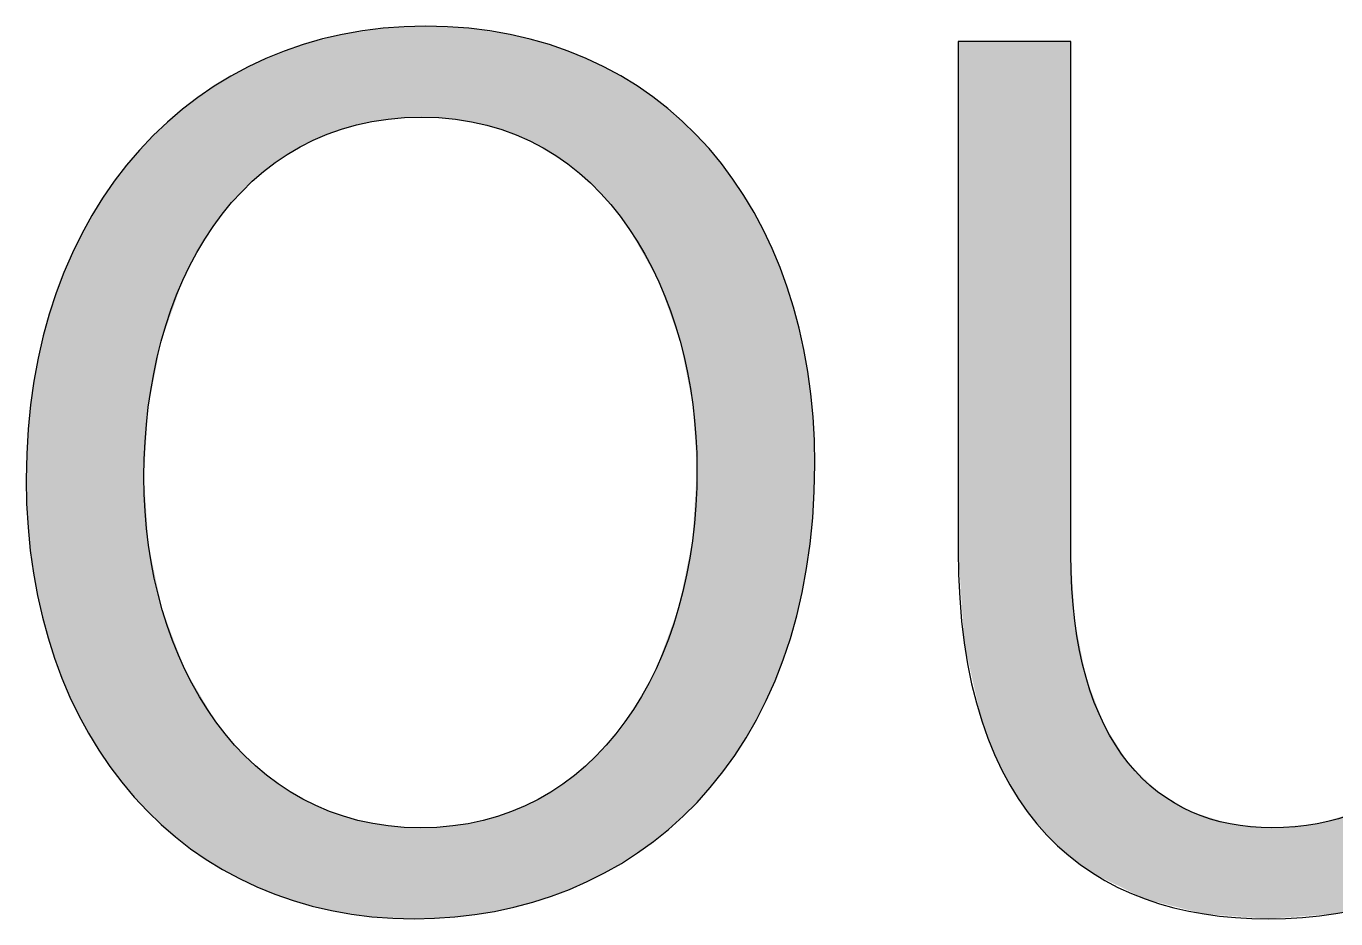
# Model space of a CAD drawing. Extents: x 0 to 360, y -268 to 0.
# Drawn here: x 138.795 to 141.862, y -207.114 to -205.024 of the extents above; entities that cross this region are included whole.
import ezdxf

# ---------------------------------------------------------------- set-up
doc = ezdxf.new("R2010")
doc.units = 0
doc.layers.add('LAYER_1', color=7, linetype='CONTINUOUS')

# ---------------------------------------------------------------- blocks, each defined once
blk = doc.blocks.new('*U159')
at = {"layer": 'LAYER_1', "color": 250}
for points in [[(139.6044, -205.2482), (139.5715, -205.0376), (139.6044, -205.0326)], [(139.6305, -205.2435), (139.6044, -205.0326), (139.6305, -205.0287)], [(139.6421, -205.2414), (139.6305, -205.0287), (139.6421, -205.0281)], [(139.6426, -205.2413), (139.6421, -205.0281), (139.6426, -205.0281)], [(139.7031, -205.2378), (139.6426, -205.0281), (139.7031, -205.0251)], [(139.7181, -205.2369), (139.7031, -205.0251), (139.7181, -205.0244)], [(139.721, -205.2367), (139.7181, -205.0244), (139.721, -205.0243)], [(139.73, -205.2373), (139.721, -205.0243), (139.73, -205.0238)], [(139.721, -205.2367), (139.721, -205.0243), (139.73, -205.2373)], [(139.73, -205.2373), (139.73, -205.0238), (139.7935, -205.2412)], [(139.7935, -205.2412), (139.7935, -205.0269), (139.7986, -205.2415)], [(139.7986, -205.2415), (139.7986, -205.0271), (139.7999, -205.2416)], [(139.7999, -205.2416), (139.7999, -205.0272), (139.8316, -205.2476)], [(139.8316, -205.2476), (139.8316, -205.0287), (139.8647, -205.2539)], [(139.8647, -205.2539), (139.8647, -205.0337), (139.8735, -205.2556)], [(139.8735, -205.2556), (139.8735, -205.035), (139.8915, -205.2615)], [(139.4423, -205.3034), (139.4359, -205.0695), (139.4423, -205.0671)], [(139.4433, -205.303), (139.4423, -205.0671), (139.4433, -205.0668)], [(139.4995, -205.2767), (139.4433, -205.0668), (139.4995, -205.0522)], [(139.5047, -205.2751), (139.4995, -205.0522), (139.5047, -205.0509)], [(139.51, -205.2734), (139.5047, -205.0509), (139.51, -205.0495)], [(139.5348, -205.2655), (139.51, -205.0495), (139.5348, -205.0431)], [(139.5682, -205.2549), (139.5348, -205.0431), (139.5682, -205.0381)], [(139.5715, -205.2543), (139.5682, -205.0381), (139.5715, -205.0376)], [(139.8915, -205.2615), (139.8915, -205.0377), (139.9284, -205.2737)], [(139.9284, -205.2737), (139.9284, -205.0432), (139.9315, -205.2747)], [(139.9315, -205.2747), (139.9315, -205.0439), (139.9419, -205.2781)], [(139.9419, -205.2781), (139.9419, -205.0466), (139.9812, -205.2971)], [(139.9812, -205.2971), (139.9812, -205.0568), (139.9938, -205.3032)], [(139.9938, -205.3032), (139.9938, -205.06), (140.0051, -205.3086)], [(140.0051, -205.3086), (140.0051, -205.0629), (140.0201, -205.3184)], [(140.0201, -205.3184), (140.0201, -205.0668), (140.0516, -205.3389)], [(139.3775, -205.3433), (139.3561, -205.0994), (139.3775, -205.0914)], [(139.3845, -205.3389), (139.3775, -205.0914), (139.3845, -205.0888)], [(139.4199, -205.3165), (139.3845, -205.0888), (139.4199, -205.0755)], [(139.4359, -205.3064), (139.4199, -205.0755), (139.4359, -205.0695)], [(140.0516, -205.3389), (140.0516, -205.0786), (140.0632, -205.3464)], [(140.0632, -205.3464), (140.0632, -205.083), (140.0673, -205.3499)], [(140.0673, -205.3499), (140.0673, -205.0845), (140.1048, -205.3814)], [(139.3241, -205.3871), (139.2828, -205.1362), (139.3241, -205.1155)], [(139.3313, -205.3811), (139.3241, -205.1155), (139.3313, -205.1119)], [(139.3347, -205.3784), (139.3313, -205.1119), (139.3347, -205.1102)], [(139.3561, -205.3608), (139.3347, -205.1102), (139.3561, -205.0994)], [(140.1048, -205.3814), (140.1048, -205.0986), (140.1065, -205.3828)], [(140.1065, -205.3828), (140.1065, -205.0992), (140.116, -205.3908)], [(140.116, -205.3908), (140.116, -205.1041), (140.1493, -205.426)], [(140.1493, -205.426), (140.1493, -205.1209), (140.1533, -205.4302)], [(140.1533, -205.4302), (140.1533, -205.123), (140.1637, -205.4413)], [(140.1637, -205.4413), (140.1637, -205.1283), (140.1873, -205.4721)], [(139.2546, -205.4644), (139.2391, -205.1632), (139.2546, -205.1532)], [(139.2739, -205.4395), (139.2546, -205.1532), (139.2739, -205.1407)], [(139.2758, -205.437), (139.2739, -205.1407), (139.2758, -205.1398)], [(139.2828, -205.4298), (139.2758, -205.1398), (139.2828, -205.1362)], [(140.1873, -205.4721), (140.1873, -205.1402), (140.197, -205.4849)], [(140.197, -205.4849), (140.197, -205.1466), (140.2063, -205.4971)], [(140.2063, -205.4971), (140.2063, -205.1527), (140.2267, -205.5335)], [(139.1969, -205.5498), (139.1946, -205.1923), (139.1969, -205.1904)], [(139.2327, -205.4926), (139.1969, -205.1904), (139.2327, -205.1673)], [(139.2391, -205.4844), (139.2327, -205.1673), (139.2391, -205.1632)], [(140.2267, -205.5335), (140.2267, -205.166), (140.2359, -205.55)], [(140.2359, -205.55), (140.2359, -205.172), (140.2622, -205.5972)], [(140.2622, -205.5972), (140.2622, -205.1893), (140.2698, -205.6107)], [(139.1616, -205.6188), (139.1254, -205.2482), (139.1616, -205.2189)], [(139.1662, -205.6097), (139.1616, -205.2189), (139.1662, -205.2152)], [(139.1798, -205.5828), (139.1662, -205.2152), (139.1798, -205.2042)], [(139.1946, -205.5534), (139.1798, -205.2042), (139.1946, -205.1923)], [(140.2698, -205.6107), (140.2698, -205.1955), (140.2763, -205.6223)], [(140.2763, -205.6223), (140.2763, -205.2009), (140.299, -205.6858)], [(140.299, -205.6858), (140.299, -205.2196), (140.3226, -205.7519)], [(139.1254, -205.7207), (139.1134, -205.2602), (139.1254, -205.2482)], [(140.3226, -205.7519), (140.3226, -205.2391), (140.326, -205.7614)], [(140.326, -205.7614), (140.326, -205.2419), (140.3312, -205.787)], [(140.3312, -205.787), (140.3312, -205.2461), (140.3547, -205.9044)], [(139.1107, -205.7626), (139.0813, -205.2924), (139.1107, -205.263)], [(139.1109, -205.7614), (139.1107, -205.263), (139.1109, -205.2627)], [(139.1134, -205.7544), (139.1109, -205.2627), (139.1134, -205.2602)], [(140.3547, -205.9044), (140.3547, -205.2703), (140.3557, -205.9093)], [(140.3557, -205.9093), (140.3557, -205.2713), (140.3656, -206.0608)], [(139.0704, -206.8519), (139.0599, -205.3138), (139.0704, -205.3033)], [(139.0805, -205.9161), (139.0704, -205.3033), (139.0805, -205.2932)], [(139.0813, -205.9124), (139.0805, -205.2932), (139.0813, -205.2924)], [(139.0476, -206.8287), (139.0008, -205.3869), (139.0476, -205.3291)], [(139.0599, -206.8413), (139.0476, -205.3291), (139.0599, -205.3138)], [(139.0476, -206.8287), (139.0476, -205.3291), (139.0599, -206.8413)], [(139.0599, -206.8413), (139.0599, -205.3138), (139.0704, -206.8519)], [(138.9908, -206.7574), (138.9483, -205.4673), (138.9908, -205.4022)], [(139.0008, -206.77), (138.9908, -205.4022), (139.0008, -205.3869)], [(138.9908, -206.7574), (138.9908, -205.4022), (139.0008, -206.77)], [(139.0008, -206.77), (139.0008, -205.3869), (139.0476, -206.8287)], [(138.9406, -206.6793), (138.9029, -205.5546), (138.9406, -205.4821)], [(138.9483, -206.6913), (138.9406, -205.4821), (138.9483, -205.4673)], [(138.9406, -206.6793), (138.9406, -205.4821), (138.9483, -206.6913)], [(138.9483, -206.6913), (138.9483, -205.4673), (138.9908, -206.7574)], [(138.9029, -206.6057), (138.8972, -205.5685), (138.9029, -205.5546)], [(138.9029, -206.6057), (138.9029, -205.5546), (138.9406, -206.6793)], [(138.8972, -206.5946), (138.8649, -205.6485), (138.8972, -205.5685)], [(138.8972, -206.5946), (138.8972, -205.5685), (138.9029, -206.6057)], [(138.8649, -206.5133), (138.8611, -205.6611), (138.8649, -205.6485)], [(138.8649, -206.5133), (138.8649, -205.6485), (138.8972, -206.5946)], [(138.8611, -206.5038), (138.8347, -205.7488), (138.8611, -205.6611)], [(138.8611, -206.5038), (138.8611, -205.6611), (138.8649, -206.5133)], [(138.8325, -206.4071), (138.8127, -205.8552), (138.8325, -205.7596)], [(138.8347, -206.4146), (138.8325, -205.7596), (138.8347, -205.7488)], [(138.8325, -206.4071), (138.8325, -205.7596), (138.8347, -206.4146)], [(138.8347, -206.4146), (138.8347, -205.7488), (138.8611, -206.5038)], [(138.8116, -206.3048), (138.7992, -205.9673), (138.8116, -205.8638)], [(138.8127, -206.3099), (138.8116, -205.8638), (138.8127, -205.8552)], [(138.8116, -206.3048), (138.8116, -205.8638), (138.8127, -206.3099)], [(138.8127, -206.3099), (138.8127, -205.8552), (138.8325, -206.4071)], [(138.7989, -206.1973), (138.7946, -206.0849), (138.7989, -205.9742)], [(138.7992, -206.1996), (138.7989, -205.9742), (138.7992, -205.9673)], [(138.7989, -206.1973), (138.7989, -205.9742), (138.7992, -206.1996)], [(138.7992, -206.1996), (138.7992, -205.9673), (138.8116, -206.3048)], [(139.0704, -206.8519), (139.0704, -206.0787), (139.0805, -206.8622)], [(140.3656, -206.8412), (140.3557, -206.2134), (140.3656, -206.0608)], [(139.0805, -206.8622), (139.0805, -206.228), (139.0813, -206.8629)], [(140.3547, -206.8514), (140.3312, -206.3439), (140.3547, -206.2286)], [(140.3557, -206.8505), (140.3547, -206.2286), (140.3557, -206.2134)], [(139.0813, -206.8629), (139.0813, -206.2389), (139.1107, -206.8928)], [(140.3312, -206.8738), (140.326, -206.369), (140.3312, -206.3439)], [(139.1107, -206.8928), (139.1107, -206.3777), (139.1109, -206.893)], [(139.1109, -206.893), (139.1109, -206.3788), (139.1134, -206.8951)], [(140.3226, -206.8819), (140.299, -206.4495), (140.3226, -206.3856)], [(140.326, -206.8787), (140.3226, -206.3856), (140.326, -206.369)], [(139.1134, -206.8951), (139.1134, -206.3906), (139.1254, -206.9049)], [(139.1254, -206.9049), (139.1254, -206.4222), (139.1616, -206.9346)], [(140.299, -206.9043), (140.2763, -206.5108), (140.299, -206.4495)], [(139.1616, -206.9346), (139.1616, -206.5177), (139.1662, -206.9384)], [(139.1662, -206.9384), (139.1662, -206.5299), (139.1798, -206.9495)], [(140.2698, -206.9265), (140.2622, -206.5427), (140.2698, -206.5282)], [(140.2763, -206.9216), (140.2698, -206.5282), (140.2763, -206.5108)], [(139.1798, -206.9495), (139.1798, -206.5527), (139.1946, -206.9591)], [(140.2622, -206.9323), (140.2359, -206.593), (140.2622, -206.5427)], [(139.1946, -206.9591), (139.1946, -206.5777), (139.1969, -206.9606)], [(139.1969, -206.9606), (139.1969, -206.5815), (139.2327, -206.984)], [(140.2359, -206.9524), (140.2267, -206.6072), (140.2359, -206.593)], [(140.2267, -206.9594), (140.2063, -206.6385), (140.2267, -206.6072)], [(139.2327, -206.984), (139.2327, -206.6419), (139.2391, -206.9882)], [(139.2391, -206.9882), (139.2391, -206.6528), (139.2546, -206.9983)], [(140.197, -206.9773), (140.1873, -206.665), (140.197, -206.6528)], [(140.2063, -206.9717), (140.197, -206.6528), (140.2063, -206.6385)], [(139.2546, -206.9983), (139.2546, -206.6719), (139.2739, -207.0081)], [(140.1873, -206.9832), (140.1637, -206.6943), (140.1873, -206.665)], [(139.2739, -207.0081), (139.2739, -206.6958), (139.2758, -207.0091)], [(139.2758, -207.0091), (139.2758, -206.6982), (139.2828, -207.0126)], [(139.2828, -207.0126), (139.2828, -206.7068), (139.3241, -207.0336)], [(140.1493, -207.0062), (140.116, -206.7447), (140.1493, -206.7113)], [(140.1533, -207.0038), (140.1493, -206.7113), (140.1533, -206.7073)], [(140.1637, -206.9975), (140.1533, -206.7073), (140.1637, -206.6943)], [(139.3241, -207.0336), (139.3241, -206.748), (139.3313, -207.0372)], [(140.1065, -207.0263), (140.1048, -206.756), (140.1065, -206.7543)], [(140.116, -207.0218), (140.1065, -206.7543), (140.116, -206.7447)], [(139.3313, -207.0372), (139.3313, -206.7553), (139.3347, -207.0389)], [(139.3347, -207.0389), (139.3347, -206.758), (139.3561, -207.047)], [(139.3561, -207.047), (139.3561, -206.775), (139.3775, -207.0551)], [(140.1048, -207.0271), (140.0673, -206.7858), (140.1048, -206.756)], [(139.3775, -207.0551), (139.3775, -206.792), (139.3845, -207.0577)], [(139.3845, -207.0577), (139.3845, -206.7976), (139.4199, -207.0711)], [(140.0516, -207.0502), (140.0201, -206.8178), (140.0516, -206.7983)], [(140.0632, -207.0461), (140.0516, -206.7983), (140.0632, -206.7891)], [(140.0673, -207.0447), (140.0632, -206.7891), (140.0673, -206.7858)], [(139.4199, -207.0711), (139.4199, -206.8196), (139.4359, -207.0753)], [(139.4359, -207.0753), (139.4359, -206.8295), (139.4423, -207.0769)], [(139.4423, -207.0769), (139.4423, -206.8334), (139.4433, -207.0772)], [(139.4433, -207.0772), (139.4433, -206.8338), (139.4995, -207.0918)], [(139.9812, -207.0747), (139.9419, -206.8577), (139.9812, -206.8398)], [(139.9938, -207.0703), (139.9812, -206.8398), (139.9938, -206.834)], [(140.0051, -207.0664), (139.9938, -206.834), (140.0051, -206.827)], [(140.0201, -207.0611), (140.0051, -206.827), (140.0201, -206.8178)], [(139.4995, -207.0918), (139.4995, -206.8598), (139.5047, -207.0931)], [(139.5047, -207.0931), (139.5047, -206.8621), (139.51, -207.0945)], [(139.51, -207.0945), (139.51, -206.8638), (139.5348, -207.0983)], [(139.5348, -207.0983), (139.5348, -206.8717), (139.5682, -207.1033)], [(139.8915, -207.0963), (139.8735, -206.8807), (139.8915, -206.8751)], [(139.9284, -207.0874), (139.8915, -206.8751), (139.9284, -206.8635)], [(139.9315, -207.0867), (139.9284, -206.8635), (139.9315, -206.8625)], [(139.9419, -207.0842), (139.9315, -206.8625), (139.9419, -206.8577)], [(139.5682, -207.1033), (139.5682, -206.8822), (139.5715, -207.1038)], [(139.5715, -207.1038), (139.5715, -206.8832), (139.6044, -207.1088)], [(139.6044, -207.1088), (139.6044, -206.8893), (139.6305, -207.1101)], [(139.6305, -207.1101), (139.6305, -206.8941), (139.6421, -207.1106)], [(139.6421, -207.1106), (139.6421, -206.8962), (139.6426, -207.1107)], [(139.6426, -207.1107), (139.6426, -206.8963), (139.7031, -207.1136)], [(139.721, -207.1128), (139.7181, -206.9007), (139.721, -206.9006)], [(139.73, -207.1124), (139.721, -206.9006), (139.73, -206.9)], [(139.7935, -207.1095), (139.73, -206.9), (139.7935, -206.8963)], [(139.7986, -207.1093), (139.7935, -206.8963), (139.7986, -206.8954)], [(139.7999, -207.1091), (139.7986, -206.8954), (139.7999, -206.8952)], [(139.8316, -207.1047), (139.7999, -206.8952), (139.8316, -206.8894)], [(139.8647, -207.1), (139.8316, -206.8894), (139.8647, -206.8835)], [(139.8735, -207.0988), (139.8647, -206.8835), (139.8735, -206.8807)]]:
    blk.add_solid(points, dxfattribs=at)
at = {"layer": 'LAYER_1', "color": 250, "extrusion": (0, 0, -1)}
for points in [[(-139.6044, -205.2482), (-139.6044, -205.0326), (-139.6305, -205.2435)], [(-139.6305, -205.2435), (-139.6305, -205.0287), (-139.6421, -205.2414)], [(-139.6421, -205.2414), (-139.6421, -205.0281), (-139.6426, -205.2413)], [(-139.6426, -205.2413), (-139.6426, -205.0281), (-139.7031, -205.2378)], [(-139.7031, -205.2378), (-139.7031, -205.0251), (-139.7181, -205.2369)], [(-139.7181, -205.2369), (-139.7181, -205.0244), (-139.721, -205.2367)], [(-139.7935, -205.2412), (-139.73, -205.0238), (-139.7935, -205.0269)], [(-139.7986, -205.2415), (-139.7935, -205.0269), (-139.7986, -205.0271)], [(-139.7999, -205.2416), (-139.7986, -205.0271), (-139.7999, -205.0272)], [(-139.8316, -205.2476), (-139.7999, -205.0272), (-139.8316, -205.0287)], [(-139.8647, -205.2539), (-139.8316, -205.0287), (-139.8647, -205.0337)], [(-139.8735, -205.2556), (-139.8647, -205.0337), (-139.8735, -205.035)], [(-139.8915, -205.2615), (-139.8735, -205.035), (-139.8915, -205.0377)], [(-139.4423, -205.3034), (-139.4423, -205.0671), (-139.4433, -205.303)], [(-139.4433, -205.303), (-139.4433, -205.0668), (-139.4995, -205.2767)], [(-139.4995, -205.2767), (-139.4995, -205.0522), (-139.5047, -205.2751)], [(-139.5047, -205.2751), (-139.5047, -205.0509), (-139.51, -205.2734)], [(-139.51, -205.2734), (-139.51, -205.0495), (-139.5348, -205.2655)], [(-139.5348, -205.2655), (-139.5348, -205.0431), (-139.5682, -205.2549)], [(-139.5682, -205.2549), (-139.5682, -205.0381), (-139.5715, -205.2543)], [(-139.5715, -205.2543), (-139.5715, -205.0376), (-139.6044, -205.2482)], [(-139.9284, -205.2737), (-139.8915, -205.0377), (-139.9284, -205.0432)], [(-139.9315, -205.2747), (-139.9284, -205.0432), (-139.9315, -205.0439)], [(-139.9419, -205.2781), (-139.9315, -205.0439), (-139.9419, -205.0466)], [(-139.9812, -205.2971), (-139.9419, -205.0466), (-139.9812, -205.0568)], [(-139.9938, -205.3032), (-139.9812, -205.0568), (-139.9938, -205.06)], [(-140.0051, -205.3086), (-139.9938, -205.06), (-140.0051, -205.0629)], [(-140.0201, -205.3184), (-140.0051, -205.0629), (-140.0201, -205.0668)], [(-140.0516, -205.3389), (-140.0201, -205.0668), (-140.0516, -205.0786)], [(-139.3775, -205.3433), (-139.3775, -205.0914), (-139.3845, -205.3389)], [(-139.3845, -205.3389), (-139.3845, -205.0888), (-139.4199, -205.3165)], [(-139.4199, -205.3165), (-139.4199, -205.0755), (-139.4359, -205.3064)], [(-139.4359, -205.3064), (-139.4359, -205.0695), (-139.4423, -205.3034)], [(-140.0632, -205.3464), (-140.0516, -205.0786), (-140.0632, -205.083)], [(-140.0673, -205.3499), (-140.0632, -205.083), (-140.0673, -205.0845)], [(-140.1048, -205.3814), (-140.0673, -205.0845), (-140.1048, -205.0986)], [(-139.3241, -205.3871), (-139.3241, -205.1155), (-139.3313, -205.3811)], [(-139.3313, -205.3811), (-139.3313, -205.1119), (-139.3347, -205.3784)], [(-139.3347, -205.3784), (-139.3347, -205.1102), (-139.3561, -205.3608)], [(-139.3561, -205.3608), (-139.3561, -205.0994), (-139.3775, -205.3433)], [(-140.1065, -205.3828), (-140.1048, -205.0986), (-140.1065, -205.0992)], [(-140.116, -205.3908), (-140.1065, -205.0992), (-140.116, -205.1041)], [(-140.1493, -205.426), (-140.116, -205.1041), (-140.1493, -205.1209)], [(-140.1533, -205.4302), (-140.1493, -205.1209), (-140.1533, -205.123)], [(-140.1637, -205.4413), (-140.1533, -205.123), (-140.1637, -205.1283)], [(-140.1873, -205.4721), (-140.1637, -205.1283), (-140.1873, -205.1402)], [(-139.2546, -205.4644), (-139.2546, -205.1532), (-139.2739, -205.4395)], [(-139.2739, -205.4395), (-139.2739, -205.1407), (-139.2758, -205.437)], [(-139.2758, -205.437), (-139.2758, -205.1398), (-139.2828, -205.4298)], [(-139.2828, -205.4298), (-139.2828, -205.1362), (-139.3241, -205.3871)], [(-140.197, -205.4849), (-140.1873, -205.1402), (-140.197, -205.1466)], [(-140.2063, -205.4971), (-140.197, -205.1466), (-140.2063, -205.1527)], [(-140.2267, -205.5335), (-140.2063, -205.1527), (-140.2267, -205.166)], [(-139.1969, -205.5498), (-139.1969, -205.1904), (-139.2327, -205.4926)], [(-139.2327, -205.4926), (-139.2327, -205.1673), (-139.2391, -205.4844)], [(-139.2391, -205.4844), (-139.2391, -205.1632), (-139.2546, -205.4644)], [(-140.2359, -205.55), (-140.2267, -205.166), (-140.2359, -205.172)], [(-140.2622, -205.5972), (-140.2359, -205.172), (-140.2622, -205.1893)], [(-140.2698, -205.6107), (-140.2622, -205.1893), (-140.2698, -205.1955)], [(-139.1616, -205.6188), (-139.1616, -205.2189), (-139.1662, -205.6097)], [(-139.1662, -205.6097), (-139.1662, -205.2152), (-139.1798, -205.5828)], [(-139.1798, -205.5828), (-139.1798, -205.2042), (-139.1946, -205.5534)], [(-139.1946, -205.5534), (-139.1946, -205.1923), (-139.1969, -205.5498)], [(-140.2763, -205.6223), (-140.2698, -205.1955), (-140.2763, -205.2009)], [(-140.299, -205.6858), (-140.2763, -205.2009), (-140.299, -205.2196)], [(-140.3226, -205.7519), (-140.299, -205.2196), (-140.3226, -205.2391)], [(-139.1254, -205.7207), (-139.1254, -205.2482), (-139.1616, -205.6188)], [(-140.326, -205.7614), (-140.3226, -205.2391), (-140.326, -205.2419)], [(-140.3312, -205.787), (-140.326, -205.2419), (-140.3312, -205.2461)], [(-140.3547, -205.9044), (-140.3312, -205.2461), (-140.3547, -205.2703)], [(-139.1107, -205.7626), (-139.1107, -205.263), (-139.1109, -205.7614)], [(-139.1109, -205.7614), (-139.1109, -205.2627), (-139.1134, -205.7544)], [(-139.1134, -205.7544), (-139.1134, -205.2602), (-139.1254, -205.7207)], [(-140.3557, -205.9093), (-140.3547, -205.2703), (-140.3557, -205.2713)], [(-140.3656, -206.0608), (-140.3557, -205.2713), (-140.3656, -205.2814)], [(-140.3656, -206.8412), (-140.3656, -205.2814), (-140.3657, -206.841)], [(-140.3657, -206.841), (-140.3656, -205.2814), (-140.3657, -205.2816)], [(-140.3657, -206.841), (-140.3657, -205.2816), (-140.3938, -206.808)], [(-140.3938, -206.808), (-140.3657, -205.2816), (-140.3938, -205.3104)], [(-139.0704, -206.0787), (-139.0704, -205.3033), (-139.0805, -205.9161)], [(-139.0805, -205.9161), (-139.0805, -205.2932), (-139.0813, -205.9124)], [(-139.0813, -205.9124), (-139.0813, -205.2924), (-139.1107, -205.7626)], [(-140.3938, -206.808), (-140.3938, -205.3104), (-140.4264, -206.7696)], [(-140.4264, -206.7696), (-140.3938, -205.3104), (-140.4264, -205.3518)], [(-140.4264, -206.7696), (-140.4264, -205.3518), (-140.45, -206.7351)], [(-140.45, -206.7351), (-140.4264, -205.3518), (-140.45, -205.3817)], [(-140.45, -206.7351), (-140.45, -205.3817), (-140.4806, -206.6902)], [(-140.4806, -206.6902), (-140.45, -205.3817), (-140.4806, -205.43)], [(-140.4806, -206.6902), (-140.4806, -205.43), (-140.4994, -206.6554)], [(-140.4994, -206.6554), (-140.4806, -205.43), (-140.4994, -205.4598)], [(-140.4994, -206.6554), (-140.4994, -205.4598), (-140.5278, -206.6028)], [(-140.5278, -206.6028), (-140.4994, -205.4598), (-140.5278, -205.5161)], [(-140.5278, -206.6028), (-140.5278, -205.5161), (-140.5419, -206.569)], [(-140.5419, -206.569), (-140.5278, -205.5161), (-140.5419, -205.5442)], [(-140.5419, -206.569), (-140.5419, -205.5442), (-140.5674, -206.5076)], [(-140.5674, -206.5076), (-140.5419, -205.5442), (-140.5674, -205.6097)], [(-140.5674, -206.5076), (-140.5674, -205.6097), (-140.5771, -206.476)], [(-140.5771, -206.476), (-140.5674, -205.6097), (-140.5771, -205.6346)], [(-140.5771, -206.476), (-140.5771, -205.6346), (-140.5991, -206.4045)], [(-140.5991, -206.4045), (-140.5771, -205.6346), (-140.5991, -205.7105)], [(-140.5991, -206.4045), (-140.5991, -205.7105), (-140.605, -206.3767)], [(-140.605, -206.3767), (-140.5991, -205.7105), (-140.605, -205.7306)], [(-140.605, -206.3767), (-140.605, -205.7306), (-140.6224, -206.2936)], [(-140.6224, -206.2936), (-140.605, -205.7306), (-140.6224, -205.8181)], [(-140.6224, -206.2936), (-140.6224, -205.8181), (-140.6251, -206.2708)], [(-140.6251, -206.2708), (-140.6224, -205.8181), (-140.6251, -205.8319)], [(-140.6251, -206.2708), (-140.6251, -205.8319), (-140.6367, -206.1752)], [(-140.6367, -206.1752), (-140.6251, -205.8319), (-140.6367, -205.9319)], [(-140.6367, -206.1752), (-140.6367, -205.9319), (-140.6374, -206.1562)], [(-140.6374, -206.1562), (-140.6367, -205.9319), (-140.6374, -205.9382)], [(-140.6374, -206.1562), (-140.6374, -205.9382), (-140.6415, -206.0491)], [(-139.0805, -206.8622), (-139.0704, -206.0787), (-139.0805, -206.228)], [(-139.0813, -206.8629), (-139.0805, -206.228), (-139.0813, -206.2389)], [(-140.3547, -206.8514), (-140.3547, -206.2286), (-140.3557, -206.8505)], [(-140.3557, -206.8505), (-140.3557, -206.2134), (-140.3656, -206.8412)], [(-139.1107, -206.8928), (-139.0813, -206.2389), (-139.1107, -206.3777)], [(-140.3312, -206.8738), (-140.3312, -206.3439), (-140.3547, -206.8514)], [(-139.1109, -206.893), (-139.1107, -206.3777), (-139.1109, -206.3788)], [(-139.1134, -206.8951), (-139.1109, -206.3788), (-139.1134, -206.3906)], [(-140.3226, -206.8819), (-140.3226, -206.3856), (-140.326, -206.8787)], [(-140.326, -206.8787), (-140.326, -206.369), (-140.3312, -206.8738)], [(-139.1254, -206.9049), (-139.1134, -206.3906), (-139.1254, -206.4222)], [(-139.1616, -206.9346), (-139.1254, -206.4222), (-139.1616, -206.5177)], [(-140.299, -206.9043), (-140.299, -206.4495), (-140.3226, -206.8819)], [(-139.1662, -206.9384), (-139.1616, -206.5177), (-139.1662, -206.5299)], [(-139.1798, -206.9495), (-139.1662, -206.5299), (-139.1798, -206.5527)], [(-140.2698, -206.9265), (-140.2698, -206.5282), (-140.2763, -206.9216)], [(-140.2763, -206.9216), (-140.2763, -206.5108), (-140.299, -206.9043)], [(-139.1946, -206.9591), (-139.1798, -206.5527), (-139.1946, -206.5777)], [(-140.2622, -206.9323), (-140.2622, -206.5427), (-140.2698, -206.9265)], [(-139.1969, -206.9606), (-139.1946, -206.5777), (-139.1969, -206.5815)], [(-139.2327, -206.984), (-139.1969, -206.5815), (-139.2327, -206.6419)], [(-140.2359, -206.9524), (-140.2359, -206.593), (-140.2622, -206.9323)], [(-140.2267, -206.9594), (-140.2267, -206.6072), (-140.2359, -206.9524)], [(-139.2391, -206.9882), (-139.2327, -206.6419), (-139.2391, -206.6528)], [(-139.2546, -206.9983), (-139.2391, -206.6528), (-139.2546, -206.6719)], [(-140.197, -206.9773), (-140.197, -206.6528), (-140.2063, -206.9717)], [(-140.2063, -206.9717), (-140.2063, -206.6385), (-140.2267, -206.9594)], [(-139.2739, -207.0081), (-139.2546, -206.6719), (-139.2739, -206.6958)], [(-140.1873, -206.9832), (-140.1873, -206.665), (-140.197, -206.9773)], [(-139.2758, -207.0091), (-139.2739, -206.6958), (-139.2758, -206.6982)], [(-139.2828, -207.0126), (-139.2758, -206.6982), (-139.2828, -206.7068)], [(-139.3241, -207.0336), (-139.2828, -206.7068), (-139.3241, -206.748)], [(-140.1493, -207.0062), (-140.1493, -206.7113), (-140.1533, -207.0038)], [(-140.1533, -207.0038), (-140.1533, -206.7073), (-140.1637, -206.9975)], [(-140.1637, -206.9975), (-140.1637, -206.6943), (-140.1873, -206.9832)], [(-139.3313, -207.0372), (-139.3241, -206.748), (-139.3313, -206.7553)], [(-140.1065, -207.0263), (-140.1065, -206.7543), (-140.116, -207.0218)], [(-140.116, -207.0218), (-140.116, -206.7447), (-140.1493, -207.0062)], [(-139.3347, -207.0389), (-139.3313, -206.7553), (-139.3347, -206.758)], [(-139.3561, -207.047), (-139.3347, -206.758), (-139.3561, -206.775)], [(-139.3775, -207.0551), (-139.3561, -206.775), (-139.3775, -206.792)], [(-140.1048, -207.0271), (-140.1048, -206.756), (-140.1065, -207.0263)], [(-139.3845, -207.0577), (-139.3775, -206.792), (-139.3845, -206.7976)], [(-139.4199, -207.0711), (-139.3845, -206.7976), (-139.4199, -206.8196)], [(-140.0516, -207.0502), (-140.0516, -206.7983), (-140.0632, -207.0461)], [(-140.0632, -207.0461), (-140.0632, -206.7891), (-140.0673, -207.0447)], [(-140.0673, -207.0447), (-140.0673, -206.7858), (-140.1048, -207.0271)], [(-139.4359, -207.0753), (-139.4199, -206.8196), (-139.4359, -206.8295)], [(-139.4423, -207.0769), (-139.4359, -206.8295), (-139.4423, -206.8334)], [(-139.4433, -207.0772), (-139.4423, -206.8334), (-139.4433, -206.8338)], [(-139.4995, -207.0918), (-139.4433, -206.8338), (-139.4995, -206.8598)], [(-139.9812, -207.0747), (-139.9812, -206.8398), (-139.9938, -207.0703)], [(-139.9938, -207.0703), (-139.9938, -206.834), (-140.0051, -207.0664)], [(-140.0051, -207.0664), (-140.0051, -206.827), (-140.0201, -207.0611)], [(-140.0201, -207.0611), (-140.0201, -206.8178), (-140.0516, -207.0502)], [(-139.5047, -207.0931), (-139.4995, -206.8598), (-139.5047, -206.8621)], [(-139.51, -207.0945), (-139.5047, -206.8621), (-139.51, -206.8638)], [(-139.5348, -207.0983), (-139.51, -206.8638), (-139.5348, -206.8717)], [(-139.5682, -207.1033), (-139.5348, -206.8717), (-139.5682, -206.8822)], [(-139.8915, -207.0963), (-139.8915, -206.8751), (-139.9284, -207.0874)], [(-139.9284, -207.0874), (-139.9284, -206.8635), (-139.9315, -207.0867)], [(-139.9315, -207.0867), (-139.9315, -206.8625), (-139.9419, -207.0842)], [(-139.9419, -207.0842), (-139.9419, -206.8577), (-139.9812, -207.0747)], [(-139.5715, -207.1038), (-139.5682, -206.8822), (-139.5715, -206.8832)], [(-139.6044, -207.1088), (-139.5715, -206.8832), (-139.6044, -206.8893)], [(-139.6305, -207.1101), (-139.6044, -206.8893), (-139.6305, -206.8941)], [(-139.6421, -207.1106), (-139.6305, -206.8941), (-139.6421, -206.8962)], [(-139.6426, -207.1107), (-139.6421, -206.8962), (-139.6426, -206.8963)], [(-139.7031, -207.1136), (-139.6426, -206.8963), (-139.7031, -206.8998)], [(-139.7031, -207.1136), (-139.7031, -206.8998), (-139.7181, -207.1129)], [(-139.7181, -207.1129), (-139.7031, -206.8998), (-139.7181, -206.9007)], [(-139.7181, -207.1129), (-139.7181, -206.9007), (-139.721, -207.1128)], [(-139.721, -207.1128), (-139.721, -206.9006), (-139.73, -207.1124)], [(-139.73, -207.1124), (-139.73, -206.9), (-139.7935, -207.1095)], [(-139.7935, -207.1095), (-139.7935, -206.8963), (-139.7986, -207.1093)], [(-139.7986, -207.1093), (-139.7986, -206.8954), (-139.7999, -207.1091)], [(-139.7999, -207.1091), (-139.7999, -206.8952), (-139.8316, -207.1047)], [(-139.8316, -207.1047), (-139.8316, -206.8894), (-139.8647, -207.1)], [(-139.8647, -207.1), (-139.8647, -206.8835), (-139.8735, -207.0988)], [(-139.8735, -207.0988), (-139.8735, -206.8807), (-139.8915, -207.0963)]]:
    blk.add_solid(points, dxfattribs=at)
blk = doc.blocks.new('*U160')
at = {"layer": 'LAYER_1', "color": 250}
for points in [[(140.9774, -206.2496), (140.9774, -205.0597), (140.9917, -206.4675)], [(140.9917, -206.4675), (140.9917, -205.0597), (141.0326, -206.6503)], [(141.0326, -206.6503), (141.0326, -205.0597), (141.0624, -206.7291)], [(141.0624, -206.7291), (141.0624, -205.0597), (141.098, -206.7997)], [(141.098, -206.7997), (141.098, -205.0597), (141.139, -206.8626)], [(141.139, -206.8626), (141.139, -205.0597), (141.1851, -206.9178)], [(141.1851, -206.9178), (141.1851, -205.0597), (141.2362, -206.9656)], [(141.2362, -206.9656), (141.2362, -205.0597), (141.2413, -206.9694)], [(141.2413, -206.9694), (141.2413, -206.2592), (141.2505, -206.9761)], [(142.2039, -206.9517), (142.1959, -206.3983), (142.2039, -206.2592)], [(141.2505, -206.9761), (141.2505, -206.4158), (141.2769, -206.9955)], [(142.1949, -206.9597), (142.1688, -206.5467), (142.1949, -206.4142)], [(142.1959, -206.9591), (142.1949, -206.4142), (142.1959, -206.3983)], [(141.2769, -206.9955), (141.2769, -206.549), (141.2917, -207.0063)], [(142.1688, -206.9785), (142.1374, -206.6289), (142.1688, -206.5467)], [(141.2917, -207.0063), (141.2917, -206.5877), (141.3191, -207.0198)], [(142.1374, -207.0011), (142.1265, -206.6572), (142.1374, -206.6289)], [(141.3191, -207.0198), (141.3191, -206.6596), (141.3755, -207.0476)], [(142.1265, -207.0064), (142.0693, -206.7464), (142.1265, -206.6572)], [(141.3755, -207.0476), (141.3755, -206.7484), (141.4152, -207.0672)], [(142.0693, -207.0343), (142.0073, -206.806), (142.0693, -206.7464)], [(141.4152, -207.0672), (141.4152, -206.7874), (141.4445, -207.0747)], [(141.9981, -207.0668), (141.9142, -206.8629), (141.9981, -206.8148)], [(142.0073, -207.0645), (141.9981, -206.8148), (142.0073, -206.806)], [(141.4445, -207.0747), (141.4445, -206.8162), (141.5247, -207.0951)], [(141.5247, -207.0951), (141.5247, -206.8637), (141.5532, -207.1023)], [(141.5532, -207.1023), (141.5532, -206.8725), (141.6144, -207.1069)], [(141.9142, -207.0882), (141.8617, -206.8785), (141.9142, -206.8629)], [(141.6144, -207.1069), (141.6144, -206.8916), (141.7032, -207.1136)], [(141.8185, -207.1049), (141.7121, -206.9007), (141.8185, -206.8914)], [(141.8617, -207.1016), (141.8185, -206.8914), (141.8617, -206.8785)]]:
    blk.add_solid(points, dxfattribs=at)
at = {"layer": 'LAYER_1', "color": 250, "extrusion": (0, 0, -1)}
for points in [[(-140.9917, -206.4675), (-140.9774, -205.0597), (-140.9917, -205.0597)], [(-141.0326, -206.6503), (-140.9917, -205.0597), (-141.0326, -205.0597)], [(-141.0624, -206.7291), (-141.0326, -205.0597), (-141.0624, -205.0597)], [(-141.098, -206.7997), (-141.0624, -205.0597), (-141.098, -205.0597)], [(-141.139, -206.8626), (-141.098, -205.0597), (-141.139, -205.0597)], [(-141.1851, -206.9178), (-141.139, -205.0597), (-141.1851, -205.0597)], [(-141.2362, -206.9656), (-141.1851, -205.0597), (-141.2362, -205.0597)], [(-141.2413, -206.9694), (-141.2362, -205.0597), (-141.2413, -205.0597)], [(-142.2039, -206.9517), (-142.2039, -205.0597), (-142.2495, -206.9099)], [(-142.2495, -206.9099), (-142.2039, -205.0597), (-142.2495, -205.0597)], [(-142.2495, -206.9099), (-142.2495, -205.0597), (-142.2981, -206.8535)], [(-142.2981, -206.8535), (-142.2495, -205.0597), (-142.2981, -205.0597)], [(-142.2981, -206.8535), (-142.2981, -205.0597), (-142.3411, -206.7897)], [(-142.3411, -206.7897), (-142.2981, -205.0597), (-142.3411, -205.0597)], [(-142.3411, -206.7897), (-142.3411, -205.0597), (-142.3785, -206.7182)], [(-142.3785, -206.7182), (-142.3411, -205.0597), (-142.3785, -205.0597)], [(-142.3785, -206.7182), (-142.3785, -205.0597), (-142.4097, -206.6389)], [(-142.4097, -206.6389), (-142.3785, -205.0597), (-142.4097, -205.0597)], [(-142.4097, -206.6389), (-142.4097, -205.0597), (-142.4346, -206.5517)], [(-142.4346, -206.5517), (-142.4097, -205.0597), (-142.4346, -205.0597)], [(-142.4346, -206.5517), (-142.4346, -205.0597), (-142.4527, -206.4564)], [(-142.4527, -206.4564), (-142.4346, -205.0597), (-142.4527, -205.0597)], [(-142.4527, -206.4564), (-142.4527, -205.0597), (-142.4676, -206.2406)], [(-142.4676, -206.2406), (-142.4527, -205.0597), (-142.4676, -205.0597)], [(-141.2505, -206.9761), (-141.2413, -206.2592), (-141.2505, -206.4158)], [(-141.2769, -206.9955), (-141.2505, -206.4158), (-141.2769, -206.549)], [(-142.1949, -206.9597), (-142.1949, -206.4142), (-142.1959, -206.9591)], [(-142.1959, -206.9591), (-142.1959, -206.3983), (-142.2039, -206.9517)], [(-141.2917, -207.0063), (-141.2769, -206.549), (-141.2917, -206.5877)], [(-142.1688, -206.9785), (-142.1688, -206.5467), (-142.1949, -206.9597)], [(-141.3191, -207.0198), (-141.2917, -206.5877), (-141.3191, -206.6596)], [(-142.1374, -207.0011), (-142.1374, -206.6289), (-142.1688, -206.9785)], [(-141.3755, -207.0476), (-141.3191, -206.6596), (-141.3755, -206.7484)], [(-142.1265, -207.0064), (-142.1265, -206.6572), (-142.1374, -207.0011)], [(-141.4152, -207.0672), (-141.3755, -206.7484), (-141.4152, -206.7874)], [(-142.0693, -207.0343), (-142.0693, -206.7464), (-142.1265, -207.0064)], [(-141.4445, -207.0747), (-141.4152, -206.7874), (-141.4445, -206.8162)], [(-141.9981, -207.0668), (-141.9981, -206.8148), (-142.0073, -207.0645)], [(-142.0073, -207.0645), (-142.0073, -206.806), (-142.0693, -207.0343)], [(-141.5247, -207.0951), (-141.4445, -206.8162), (-141.5247, -206.8637)], [(-141.5532, -207.1023), (-141.5247, -206.8637), (-141.5532, -206.8725)], [(-141.6144, -207.1069), (-141.5532, -206.8725), (-141.6144, -206.8916)], [(-141.9142, -207.0882), (-141.9142, -206.8629), (-141.9981, -207.0668)], [(-141.7032, -207.1136), (-141.6144, -206.8916), (-141.7032, -206.8999)], [(-141.7032, -207.1136), (-141.7032, -206.8999), (-141.7121, -207.1129)], [(-141.7121, -207.1129), (-141.7032, -206.8999), (-141.7121, -206.9007)], [(-141.7121, -207.1129), (-141.7121, -206.9007), (-141.8185, -207.1049)], [(-141.8185, -207.1049), (-141.8185, -206.8914), (-141.8617, -207.1016)], [(-141.8617, -207.1016), (-141.8617, -206.8785), (-141.9142, -207.0882)]]:
    blk.add_solid(points, dxfattribs=at)
blk = doc.blocks.new('BLOCK_23')
at = {"layer": 'LAYER_1'}
for points, knots in [([(140.6415, -206.0491), (140.6415, -206.7416), (140.2188, -207.1136), (139.7031, -207.1136), (139.1664, -207.1136), (138.7946, -206.6968), (138.7946, -206.0849), (138.7946, -205.4434), (139.1903, -205.0238), (139.73, -205.0238), (140.2848, -205.0238), (140.6415, -205.4462), (140.6415, -206.0491)], [0, 0, 0, 0, 1, 1, 1, 2, 2, 2, 3, 3, 3, 4, 4, 4, 4]), ([(141.2413, -205.0597), (141.2413, -205.0597), (141.2413, -206.2592), (141.2413, -206.2592), (141.2413, -206.7085), (141.4422, -206.9007), (141.7121, -206.9007), (142.0089, -206.9007), (142.2039, -206.703), (142.2039, -206.2592), (142.2039, -206.2592), (142.2039, -205.0597), (142.2039, -205.0597), (142.2039, -205.0597), (142.4676, -205.0597), (142.4676, -205.0597), (142.4676, -205.0597), (142.4676, -206.2406), (142.4676, -206.2406), (142.4676, -206.8614), (142.1409, -207.1136), (141.7032, -207.1136), (141.2894, -207.1136), (140.9774, -206.8794), (140.9774, -206.2496), (140.9774, -206.2496), (140.9774, -205.0597), (140.9774, -205.0597), (140.9774, -205.0597), (141.2413, -205.0597), (141.2413, -205.0597)], [0, 0, 0, 0, 1, 1, 1, 2, 2, 2, 3, 3, 3, 4, 4, 4, 5, 5, 5, 6, 6, 6, 7, 7, 7, 8, 8, 8, 9, 9, 9, 10, 10, 10, 10]), ([(139.0704, -206.0787), (139.0704, -206.5135), (139.3043, -206.9007), (139.7181, -206.9007), (140.1318, -206.9007), (140.3656, -206.5197), (140.3656, -206.0608), (140.3656, -205.6564), (140.1558, -205.2367), (139.721, -205.2367), (139.2862, -205.2367), (139.0704, -205.6384), (139.0704, -206.0787)], [0, 0, 0, 0, 1, 1, 1, 2, 2, 2, 3, 3, 3, 4, 4, 4, 4])]:
    blk.add_open_spline(points, degree=3, knots=knots, dxfattribs=at)
at = {"layer": 'LAYER_1', "color": 250}
for name in ['*U159', '*U160']:
    blk.add_blockref(name, (0, 0), dxfattribs=at)
blk = doc.blocks.new('BLOCK_20')
at = {"layer": 'LAYER_1'}
blk.add_blockref('BLOCK_23', (0, 0), dxfattribs=at)
blk = doc.blocks.new('BLOCK_17')
at = {"layer": 'LAYER_1'}
blk.add_blockref('BLOCK_20', (0, 0), dxfattribs=at)

msp = doc.modelspace()

# ---------------------------------------------------------------- block references
at = {"layer": 'LAYER_1'}
msp.add_blockref('BLOCK_17', (0, 0), dxfattribs=at)

doc.saveas('drawing.dxf')
